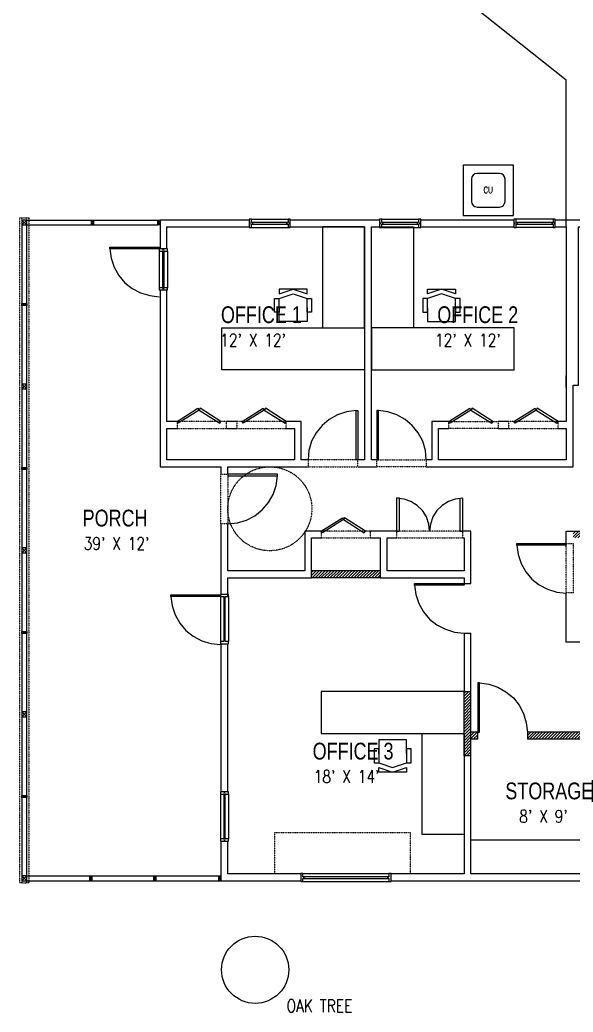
# Model space of a CAD drawing. Header units: inches. Extents: x -625442 to 34963, y -27993 to 66986.
# Drawn here: x 1728 to 2123, y 21557 to 22266 of the extents above; entities that cross this region are included whole.
import ezdxf

# ---------------------------------------------------------------- set-up
doc = ezdxf.new("R2010")
doc.units = ezdxf.units.IN
doc.header["$LTSCALE"] = 0.5
doc.header["$MEASUREMENT"] = 0
doc.linetypes.add('HIDDEN2', pattern=[0.1875, 0.125, -0.0625])
for name, color, linetype in [('0-TEXT', 30, 'Continuous'), ('P-ABOVE', 201, 'HIDDEN2'), ('P-BELOW-LIGHT', 143, 'Continuous'), ('P-CASEWORK', 140, 'Continuous'), ('P-DOOR', 51, 'Continuous'), ('P-FURNITURE', 201, 'Continuous'), ('P-WALL', 90, 'Continuous'), ('P-WINDOW', 213, 'Continuous')]:
    doc.layers.add(name, color=color, linetype=linetype)
doc.styles.add('1-4T', font='Zap601Rm.ttf', dxfattribs={"width": 0.8, "height": 12})
doc.styles.add('sapa notes', font='romans.shx', dxfattribs={"width": 0.8})

msp = doc.modelspace()

# ---------------------------------------------------------------- hatches: boundary and pattern name
at = {"layer": 'P-FURNITURE'}
h = msp.add_hatch(dxfattribs=at)
h.set_pattern_fill('ANSI31', color=256, scale=12)
h.set_pattern_definition([(45, (0, 1800), (-1.06066017, 1.06066017), [])])
h.paths.add_polyline_path([(2049.96642, 21786.33113), (2045.07539, 21786.33113), (2045.07539, 21740.35546), (2049.96642, 21740.35546)])
h.paths.add_polyline_path([(2165.98162, 21781.28858), (2161.09059, 21781.28858), (2161.09059, 21656.4254), (2162.0688, 21656.4254), (2165.98162, 21656.4254)], flags=17)
h.paths.add_polyline_path([(1985.2092, 21872.60888), (1936.29891, 21872.60888), (1936.29891, 21867.52221), (1985.2092, 21867.52221)])
h.paths.add_polyline_path([(2165.98162, 21821.54654), (2161.09059, 21821.54654), (2161.09059, 21816.50398), (2165.98162, 21816.50398)])
h.paths.add_polyline_path([(2361.03586, 21826.43756), (2365.92688, 21826.43756), (2365.92688, 21856.87041), (2361.03586, 21856.87041)])
h.paths.add_polyline_path([(2239.98821, 21826.43756), (2243.98821, 21826.43756), (2243.98821, 21896.08582), (2361.03586, 21896.08582), (2361.03586, 21892.08582), (2365.92688, 21892.08582), (2365.92688, 21900.97685), (2122.94057, 21900.97685), (2122.94057, 21896.08582), (2239.98821, 21896.08582)])
h.paths.add_polyline_path([(2309.97351, 21821.54654), (2305.08249, 21821.54654), (2305.08249, 21656.03412), (2309.97351, 21656.03412)])
h = msp.add_hatch(dxfattribs=at)
h.set_pattern_fill('ANSI31', color=256, scale=12)
h.paths.add_polyline_path([(2054.85745, 21757.28858), (2049.96642, 21757.28858), (2049.96642, 21752.28858), (2054.85745, 21752.28858)])
h.paths.add_polyline_path([(2161.09059, 21757.28858), (2090.26597, 21757.28858), (2090.26597, 21752.28858), (2136.69931, 21752.28858), (2136.69931, 21752.4254), (2160.69931, 21752.4254), (2161.09059, 21752.28858)])

# ---------------------------------------------------------------- linework, layer by layer
at = {"layer": 'P-ABOVE'}
for p, q in [((1729.50621, 22124.7252), (1733.00621, 22124.7252)), ((1729.50621, 21649.64309), (1733.00621, 21649.64309))]:
    msp.add_line(p, q, dxfattribs=at)
for points in [[(1729.50621, 21649.64309), (1728.00621, 21649.64309), (1728.00621, 22124.7252), (1729.50621, 22124.7252)], [(1734.50621, 21649.64309), (1733.00621, 21649.64309), (1733.00621, 22124.7252), (1734.50621, 22124.7252)], [(1875.45451, 21979.23331), (1840.2391, 21979.23331), (1840.2391, 21974.34228), (1875.45451, 21974.34228)], [(1918.10428, 21979.23331), (1882.88887, 21979.23331), (1882.88887, 21974.34228), (1918.10428, 21974.34228)], [(2034.31513, 21979.23331), (2069.53053, 21979.23331), (2069.53053, 21974.34228), (2034.31513, 21974.34228)], [(2112.18031, 21974.34228), (2112.18031, 21979.23331), (2076.76926, 21979.23331), (2076.76926, 21974.34228)], [(1969.16662, 21951.84355), (1933.75557, 21951.84355), (1933.75557, 21946.95252), (1969.16662, 21946.95252)], [(2018.07691, 21951.84355), (2018.07691, 21946.95252), (1982.8615, 21946.95252), (1982.8615, 21951.84355)], [(1876.43271, 21906.25916), (1871.54168, 21906.25916), (1871.54168, 21941.67021), (1876.43271, 21941.67021)], [(1943.14635, 21896.08582), (1978.36176, 21896.08582), (1978.36176, 21900.97685), (1943.14635, 21900.97685)], [(2044.09718, 21896.08582), (2044.09718, 21900.97685), (1996.94767, 21900.97685), (1996.94767, 21896.08582)], [(2122.94057, 21892.08582), (2122.94057, 21856.87041), (2118.04954, 21856.87041), (2118.04954, 21892.08582)]]:
    msp.add_lwpolyline(points, close=True, dxfattribs=at)
msp.add_lwpolyline([(2006.72972, 21656.03412), (2006.72972, 21685.38029), (1909.88735, 21685.38029), (1909.88735, 21656.03412)], dxfattribs=at)
msp.add_circle((1906.43271, 21916.95252), 30, dxfattribs=at)
at = {"layer": 'P-BELOW-LIGHT'}
for p, q in [((1916.93421, 22383.57601), (2118.04954, 22223.32277)), ((2118.04954, 22118.33417), (2118.04954, 22223.32277)), ((1729.50621, 22123.2252), (1729.50621, 21651.14309)), ((1733.00621, 22123.2252), (1826.60935, 22123.2252)), ((1733.00621, 22119.7252), (1826.60935, 22119.7252)), ((1733.00621, 21981.75691), (1733.00621, 22119.7252)), ((1733.00621, 21654.64309), (1733.00621, 21981.75691)), ((2045.07539, 21863.52221), (2049.96642, 21863.52221)), ((2045.07539, 21828.11116), (2049.96642, 21828.11116)), ((1733.00621, 21654.64309), (1871.54168, 21654.64309)), ((1733.00621, 21651.14309), (1871.54168, 21651.14309))]:
    msp.add_line(p, q, dxfattribs=at)
for points in [[(2044.3721, 22126.53332), (2080.3721, 22126.53332), (2080.3721, 22162.53332), (2044.3721, 22162.53332)], [(1919.47377, 22120.29058), (1919.47377, 22117.94289), (1921.0389, 22117.94289), (1921.0389, 22123.81212), (1919.47377, 22123.81212), (1919.47377, 22121.46443), (1918.6912, 22121.46443), (1918.6912, 22120.29058)], [(2012.59896, 22120.29058), (2012.59896, 22117.94289), (2014.16409, 22117.94289), (2014.16409, 22123.81212), (2012.59896, 22123.81212), (2012.59896, 22121.46443), (2011.81639, 22121.46443), (2011.81639, 22120.29058)], [(2082.24721, 22121.46443), (2082.24721, 22123.81212), (2080.68208, 22123.81212), (2080.68208, 22117.94289), (2082.24721, 22117.94289), (2082.24721, 22120.29058), (2083.02977, 22120.29058), (2083.02977, 22121.46443)], [(1829.87012, 22074.90183), (1827.52242, 22074.90183), (1827.52242, 22073.3367), (1833.39166, 22073.3367), (1833.39166, 22074.90183), (1831.04397, 22074.90183), (1831.04397, 22075.6844), (1829.87012, 22075.6844)], [(1873.4981, 21822.13346), (1871.1504, 21822.13346), (1871.1504, 21820.56833), (1877.01964, 21820.56833), (1877.01964, 21822.13346), (1874.67194, 21822.13346), (1874.67194, 21822.91602), (1873.4981, 21822.91602)], [(1873.4981, 21681.07619), (1871.1504, 21681.07619), (1871.1504, 21679.51106), (1877.01964, 21679.51106), (1877.01964, 21681.07619), (1874.67194, 21681.07619), (1874.67194, 21681.85875), (1873.4981, 21681.85875)], [(1991.46971, 21652.90386), (1991.46971, 21650.55617), (1993.03484, 21650.55617), (1993.03484, 21656.4254), (1991.46971, 21656.4254), (1991.46971, 21654.07771), (1990.68715, 21654.07771), (1990.68715, 21652.90386)]]:
    msp.add_lwpolyline(points, close=True, dxfattribs=at)
msp.add_lwpolyline([(2054.3721, 22132.53332), (2070.3721, 22132.53332, 0.414213562), (2074.3721, 22136.53332), (2074.3721, 22152.53332, 0.414213562), (2070.3721, 22156.53332), (2054.3721, 22156.53332, 0.414213562), (2050.3721, 22152.53332), (2050.3721, 22136.53332, 0.414213562)], format="xyb", close=True, dxfattribs=at)
for points in [[(1893.25785, 22117.94289), (1893.25785, 22120.29058), (1894.04042, 22120.29058), (1894.04042, 22121.46443), (1893.25785, 22121.46443), (1893.25785, 22123.81212), (1891.69272, 22123.81212), (1891.69272, 22117.94289), (1893.25785, 22117.94289), (1919.47377, 22117.94289)], [(1892.47529, 22120.29058), (1892.47529, 22121.46443)], [(1893.25785, 22123.81212), (1919.47377, 22123.81212)], [(1920.25633, 22121.46443), (1920.25633, 22120.29058)], [(1986.38304, 22117.94289), (1986.38304, 22120.29058), (1987.16561, 22120.29058), (1987.16561, 22121.46443), (1986.38304, 22121.46443), (1986.38304, 22123.81212), (1984.81791, 22123.81212), (1984.81791, 22117.94289), (1986.38304, 22117.94289), (2012.59896, 22117.94289)], [(1985.60048, 22120.29058), (1985.60048, 22121.46443)], [(1986.38304, 22123.81212), (2012.59896, 22123.81212)], [(2013.38152, 22121.46443), (2013.38152, 22120.29058)], [(2081.46464, 22120.29058), (2081.46464, 22121.46443)], [(2108.65877, 22123.81212), (2108.65877, 22121.46443), (2107.8762, 22121.46443), (2107.8762, 22120.29058), (2108.65877, 22120.29058), (2108.65877, 22117.94289), (2110.22389, 22117.94289), (2110.22389, 22123.81212), (2108.65877, 22123.81212), (2082.24721, 22123.81212)], [(2109.44133, 22121.46443), (2109.44133, 22120.29058)], [(2108.65877, 22117.94289), (2082.24721, 22117.94289)], [(1827.52242, 22101.11775), (1829.87012, 22101.11775), (1829.87012, 22100.33518), (1831.04397, 22100.33518), (1831.04397, 22101.11775), (1833.39166, 22101.11775), (1833.39166, 22102.68288), (1827.52242, 22102.68288), (1827.52242, 22101.11775), (1827.52242, 22074.90183)], [(1829.87012, 22101.90031), (1831.04397, 22101.90031)], [(1833.39166, 22101.11775), (1833.39166, 22074.90183)], [(1831.04397, 22074.11927), (1829.87012, 22074.11927)], [(2118.04954, 22003.49281), (2118.04954, 22012.10102)], [(1876.43271, 21854.41425), (1876.43271, 21862.82682)], [(1871.1504, 21854.21861), (1873.4981, 21854.21861), (1873.4981, 21853.63169), (1874.67194, 21853.63169), (1874.67194, 21854.21861), (1877.01964, 21854.21861), (1877.01964, 21855.78374), (1871.1504, 21855.78374), (1871.1504, 21854.21861), (1871.1504, 21822.13346)], [(1877.01964, 21854.21861), (1877.01964, 21822.13346)], [(1871.1504, 21713.16134), (1873.4981, 21713.16134), (1873.4981, 21712.57441), (1874.67194, 21712.57441), (1874.67194, 21713.16134), (1877.01964, 21713.16134), (1877.01964, 21714.72646), (1871.1504, 21714.72646), (1871.1504, 21713.16134), (1871.1504, 21681.07619)], [(1873.4981, 21713.9439), (1874.67194, 21713.9439)], [(1877.01964, 21713.16134), (1877.01964, 21681.07619)], [(1874.67194, 21680.29362), (1873.4981, 21680.29362)], [(1930.03839, 21650.55617), (1930.03839, 21652.90386), (1930.82095, 21652.90386), (1930.82095, 21654.07771), (1930.03839, 21654.07771), (1930.03839, 21656.4254), (1928.47326, 21656.4254), (1928.47326, 21650.55617), (1930.03839, 21650.55617), (1991.46971, 21650.55617)], [(1930.03839, 21656.4254), (1991.46971, 21656.4254)]]:
    msp.add_lwpolyline(points, dxfattribs=at)
at = {"layer": 'P-CASEWORK'}
msp.add_lwpolyline([(2049.96642, 21680.4254), (2136.69931, 21680.4254), (2136.69931, 21752.4254), (2160.69931, 21752.4254)], dxfattribs=at)
at = {"layer": 'P-DOOR'}
for points in [[(1827.52242, 22102.68288), (1792.11138, 22102.68288), (1792.11138, 22103.85672), (1827.52242, 22103.85672)], [(1855.10783, 21988.81972), (1855.89039, 21987.45024), (1841.02166, 21978.05946), (1840.2391, 21979.23331)], [(1856.67296, 21988.81972), (1855.89039, 21987.45024), (1870.75912, 21978.05946), (1871.54168, 21979.23331)], [(1901.67042, 21988.81972), (1902.45299, 21987.45024), (1887.38862, 21978.05946), (1886.60605, 21979.23331)], [(1903.23555, 21988.81972), (1902.45299, 21987.45024), (1917.32171, 21978.05946), (1918.10428, 21979.23331)], [(1967.99277, 21951.84355), (1967.99277, 21987.25459), (1969.16662, 21987.25459), (1969.16662, 21951.84355)], [(1984.03535, 21951.84355), (1984.03535, 21987.25459), (1982.8615, 21987.25459), (1982.8615, 21951.84355)], [(2049.18385, 21988.81972), (2049.96642, 21987.45024), (2035.09769, 21978.05946), (2034.31513, 21979.23331)], [(2050.74898, 21988.81972), (2049.96642, 21987.45024), (2064.83515, 21978.05946), (2065.61771, 21979.23331)], [(2095.74645, 21988.81972), (2096.52901, 21987.45024), (2081.46464, 21978.05946), (2080.68208, 21979.23331)], [(2097.31158, 21988.81972), (2096.52901, 21987.45024), (2111.39774, 21978.05946), (2112.18031, 21979.23331)], [(1876.43271, 21940.49636), (1911.84376, 21940.49636), (1911.84376, 21941.67021), (1876.43271, 21941.67021)], [(1998.90408, 21900.97685), (1998.90408, 21924.45378), (1996.94767, 21924.45378), (1996.94767, 21900.97685)], [(1958.21072, 21910.56326), (1958.99328, 21909.19377), (1943.92891, 21899.803), (1943.14635, 21900.97685)], [(1959.77585, 21910.56326), (1958.99328, 21909.19377), (1973.86201, 21899.803), (1974.64457, 21900.97685)], [(2118.04954, 21890.91197), (2082.63849, 21890.91197), (2082.63849, 21892.08582), (2118.04954, 21892.08582)], [(2045.07539, 21862.34836), (2009.66434, 21862.34836), (2009.66434, 21863.52221), (2045.07539, 21863.52221)], [(1871.1504, 21854.21861), (1835.73935, 21854.21861), (1835.73935, 21855.39246), (1871.1504, 21855.39246)], [(2056.03129, 21757.28858), (2056.03129, 21792.69963), (2054.85745, 21792.69963), (2054.85745, 21757.28858)]]:
    msp.add_lwpolyline(points, close=True, dxfattribs=at)
for points in [[(1792.11138, 22102.68288), (1793.08958, 22096.03108), (1795.24163, 22089.57492), (1798.56753, 22083.70568), (1802.87164, 22078.42337), (1808.15395, 22074.31491), (1814.21883, 22071.18465), (1820.67498, 22069.22824), (1827.52242, 22068.44567)], [(1967.99277, 21987.25459), (1961.14533, 21986.27639), (1954.68918, 21984.12434), (1948.81994, 21980.79844), (1943.73327, 21976.49433), (1939.42917, 21971.21202), (1936.29891, 21965.14714), (1934.3425, 21958.69099), (1933.75557, 21951.84355)], [(2034.31513, 21979.23331), (2021.98973, 21979.23331), (2021.98973, 21951.84355), (2018.07691, 21951.84355), (2017.48999, 21958.69099), (2015.53358, 21965.14714), (2012.40332, 21971.21202), (2008.09921, 21976.49433), (2003.01254, 21980.79844), (1997.14331, 21984.12434), (1990.68715, 21986.27639), (1984.03535, 21987.25459)], [(1876.43271, 21906.25916), (1883.28015, 21906.84608), (1889.73631, 21908.80249), (1895.80119, 21911.93275), (1901.0835, 21916.23686), (1905.58325, 21921.32353), (1908.90915, 21927.19276), (1910.86556, 21933.64892), (1911.84376, 21940.49636)], [(2042.14077, 21924.25814), (2042.14077, 21900.97685), (2044.09718, 21900.97685), (2044.09718, 21924.45378), (2038.81487, 21923.86686), (2033.92384, 21922.10609), (2029.4241, 21919.36711), (2025.70692, 21915.64993), (2022.7723, 21911.15019), (2021.20717, 21906.06352), (2020.4246, 21900.97685), (2019.83768, 21906.06352), (2018.27255, 21911.15019), (2015.33793, 21915.64993), (2011.62075, 21919.36711), (2007.12101, 21922.10609), (2002.22998, 21923.86686), (1996.94767, 21924.45378)], [(2082.63849, 21890.91197), (2083.6167, 21884.26017), (2085.76875, 21877.80401), (2089.09465, 21871.93478), (2093.39875, 21866.65247), (2098.68107, 21862.544), (2104.74594, 21859.41374), (2111.2021, 21857.45733), (2118.04954, 21856.67477)], [(2009.66434, 21862.34836), (2010.64255, 21855.69656), (2012.7946, 21849.2404), (2016.1205, 21843.37117), (2020.4246, 21838.08886), (2025.70692, 21833.98039), (2031.77179, 21830.85013), (2038.22795, 21828.89372), (2045.07539, 21828.11116)], [(1835.73935, 21854.21861), (1836.71756, 21847.56681), (1838.86961, 21841.11065), (1842.19551, 21835.24142), (1846.49962, 21829.95911), (1851.78193, 21825.85064), (1857.8468, 21822.72038), (1864.30296, 21820.76397), (1871.1504, 21819.98141)], [(2056.03129, 21792.69963), (2062.68309, 21791.72142), (2069.13925, 21789.56937), (2075.00849, 21786.24347), (2080.2908, 21781.93936), (2084.39926, 21776.65705), (2087.52952, 21770.59217), (2089.48593, 21764.13602), (2090.2685, 21757.28858)]]:
    msp.add_lwpolyline(points, dxfattribs=at)
at = {"layer": 'P-FURNITURE'}
for points in [[(1944.05765, 22046.33417), (1974.05765, 22046.33417), (1974.05765, 22118.33417), (1944.05765, 22118.33417)], [(2008.94868, 22046.33417), (1978.94868, 22046.33417), (1978.94868, 22118.33417), (2008.94868, 22118.33417)], [(1974.05765, 22046.33417), (1974.05765, 22016.33417), (1872.05765, 22016.33417), (1872.05765, 22046.33417)], [(1978.94868, 22046.33417), (1978.94868, 22016.33417), (2080.94868, 22016.33417), (2080.94868, 22046.33417)], [(2045.07539, 21756.33113), (2045.07539, 21786.33113), (1943.07539, 21786.33113), (1943.07539, 21756.33113)], [(2015.07539, 21756.33113), (2045.07539, 21756.33113), (2045.07539, 21684.33113), (2015.07539, 21684.33113)]]:
    msp.add_lwpolyline(points, close=True, dxfattribs=at)
at = {"layer": 'P-FURNITURE', "flags": 128}
for points in [[(1913.13519, 22060.62123), (1913.13519, 22067.2362), (1923.05765, 22070.54368), (1932.98011, 22067.2362), (1936.28759, 22067.2362), (1936.28759, 22057.31374), (1932.98011, 22057.31374), (1932.98011, 22060.62123), (1932.98011, 22054.00626), (1932.98011, 22050.69877), (1929.67262, 22050.69877), (1916.44268, 22050.69877), (1913.13519, 22050.69877), (1913.13519, 22054.00626), (1913.13519, 22060.62123), (1913.13519, 22057.31374), (1909.82771, 22057.31374), (1909.82771, 22067.2362), (1913.13519, 22067.2362)], [(2038.89293, 22060.62123), (2038.89293, 22067.2362), (2028.97047, 22070.54368), (2019.04802, 22067.2362), (2015.74053, 22067.2362), (2015.74053, 22057.31374), (2019.04802, 22057.31374), (2019.04802, 22060.62123), (2019.04802, 22054.00626), (2019.04802, 22050.69877), (2022.3555, 22050.69877), (2035.58544, 22050.69877), (2038.89293, 22050.69877), (2038.89293, 22054.00626), (2038.89293, 22060.62123), (2038.89293, 22057.31374), (2042.20041, 22057.31374), (2042.20041, 22067.2362), (2038.89293, 22067.2362)], [(1932.98011, 22060.62123), (1932.98011, 22067.2362)], [(2019.04802, 22060.62123), (2019.04802, 22067.2362)], [(1984.15293, 21742.04407), (1984.15293, 21735.4291), (1994.07539, 21732.12161), (2003.99785, 21735.4291), (2007.30533, 21735.4291), (2007.30533, 21745.35156), (2003.99785, 21745.35156), (2003.99785, 21742.04407), (2003.99785, 21748.65904), (2003.99785, 21751.96653), (2000.69036, 21751.96653), (1987.46042, 21751.96653), (1984.15293, 21751.96653), (1984.15293, 21748.65904), (1984.15293, 21742.04407), (1984.15293, 21745.35156), (1980.84545, 21745.35156), (1980.84545, 21735.4291), (1984.15293, 21735.4291)], [(2003.99785, 21742.04407), (2003.99785, 21735.4291)]]:
    msp.add_lwpolyline(points, dxfattribs=at)
for points in [[(1932.98011, 22073.85117), (1913.13519, 22073.85117), (1913.13519, 22070.54368), (1923.05765, 22073.85117), (1932.98011, 22070.54368)], [(2019.04802, 22073.85117), (2038.89293, 22073.85117), (2038.89293, 22070.54368), (2028.97047, 22073.85117), (2019.04802, 22070.54368)], [(2003.99785, 21728.81413), (1984.15293, 21728.81413), (1984.15293, 21732.12161), (1994.07539, 21728.81413), (2003.99785, 21732.12161)]]:
    msp.add_lwpolyline(points, close=True, dxfattribs=at)
at = {"layer": 'P-WALL'}
for p, q in [((1729.50621, 22123.2252), (1733.00621, 22119.7252)), ((1733.00621, 22123.2252), (1729.50621, 22119.7252)), ((1779.05778, 22123.2252), (1780.55778, 22119.7252)), ((1780.55778, 22123.2252), (1779.05778, 22119.7252)), ((1826.60935, 22123.2252), (1828.10935, 22119.7252)), ((1828.10935, 22123.2252), (1826.60935, 22119.7252)), ((1729.50621, 22062.15243), (1733.00621, 22063.65243)), ((1733.00621, 22062.15243), (1729.50621, 22063.65243)), ((1729.50621, 22006.07967), (1733.00621, 22002.57967)), ((1733.00621, 22006.07967), (1729.50621, 22002.57967)), ((1729.50621, 21945.00691), (1733.00621, 21946.50691)), ((1733.00621, 21945.00691), (1729.50621, 21946.50691)), ((2049.96642, 21896.08582), (2049.96642, 21900.97685)), ((1729.50621, 21888.93414), (1733.00621, 21885.43414)), ((1733.00621, 21888.93414), (1729.50621, 21885.43414)), ((1985.2092, 21872.60888), (1936.29891, 21872.60888)), ((1729.50621, 21827.86138), (1733.00621, 21829.36138)), ((1733.00621, 21827.86138), (1729.50621, 21829.36138)), ((2049.96642, 21735.46443), (2049.96642, 21791.22216)), ((1729.50621, 21771.78862), (1733.00621, 21768.28862)), ((1733.00621, 21771.78862), (1729.50621, 21768.28862)), ((2054.85745, 21757.28858), (2049.96642, 21757.28858)), ((2054.85745, 21752.28858), (2049.96642, 21752.28858)), ((2161.09059, 21757.28858), (2090.26597, 21757.28858)), ((2161.09059, 21752.28858), (2090.26597, 21752.28858)), ((1729.50621, 21710.71585), (1733.00621, 21712.21585)), ((1733.00621, 21710.71585), (1729.50621, 21712.21585)), ((1729.50621, 21654.64309), (1733.00621, 21651.14309)), ((1733.00621, 21654.64309), (1729.50621, 21651.14309)), ((1777.9347, 21654.64309), (1779.4347, 21651.14309)), ((1779.4347, 21654.64309), (1777.9347, 21651.14309)), ((1823.61319, 21654.64309), (1825.11319, 21651.14309)), ((1825.11319, 21654.64309), (1823.61319, 21651.14309)), ((1870.04168, 21654.64309), (1871.54168, 21651.14309)), ((1871.54168, 21654.64309), (1870.04168, 21651.14309))]:
    msp.add_line(p, q, dxfattribs=at)
for points in [[(1729.50621, 22119.7252), (1733.00621, 22119.7252), (1733.00621, 22123.2252), (1729.50621, 22123.2252)], [(1779.05778, 22123.2252), (1780.55778, 22123.2252), (1780.55778, 22119.7252), (1779.05778, 22119.7252)], [(1826.60935, 22123.2252), (1828.10935, 22123.2252), (1828.10935, 22119.7252), (1826.60935, 22119.7252)], [(1729.50621, 22062.15243), (1729.50621, 22063.65243), (1733.00621, 22063.65243), (1733.00621, 22062.15243)], [(1729.50621, 22002.57967), (1733.00621, 22002.57967), (1733.00621, 22006.07967), (1729.50621, 22006.07967)], [(1729.50621, 21945.00691), (1729.50621, 21946.50691), (1733.00621, 21946.50691), (1733.00621, 21945.00691)], [(1729.50621, 21885.43414), (1733.00621, 21885.43414), (1733.00621, 21888.93414), (1729.50621, 21888.93414)], [(1729.50621, 21827.86138), (1729.50621, 21829.36138), (1733.00621, 21829.36138), (1733.00621, 21827.86138)], [(1729.50621, 21768.28862), (1733.00621, 21768.28862), (1733.00621, 21771.78862), (1729.50621, 21771.78862)], [(1729.50621, 21710.71585), (1729.50621, 21712.21585), (1733.00621, 21712.21585), (1733.00621, 21710.71585)], [(1729.50621, 21651.14309), (1733.00621, 21651.14309), (1733.00621, 21654.64309), (1729.50621, 21654.64309)], [(1777.9347, 21654.64309), (1779.4347, 21654.64309), (1779.4347, 21651.14309), (1777.9347, 21651.14309)], [(1823.61319, 21654.64309), (1825.11319, 21654.64309), (1825.11319, 21651.14309), (1823.61319, 21651.14309)], [(1870.04168, 21654.64309), (1871.54168, 21654.64309), (1871.54168, 21651.14309), (1870.04168, 21651.14309)]]:
    msp.add_lwpolyline(points, close=True, dxfattribs=at)
for points in [[(1891.69272, 22123.2252), (1828.10935, 22123.2252)], [(1828.10935, 22123.2252), (1828.10935, 22102.68288)], [(1984.81791, 22123.2252), (1921.0389, 22123.2252)], [(2080.68208, 22123.2252), (2014.16409, 22123.2252)], [(2147.39571, 22123.2252), (2110.22389, 22123.2252)], [(1833.00038, 22102.68288), (1833.00038, 22118.33417), (1891.69272, 22118.33417)], [(1921.0389, 22118.33417), (1974.05765, 22118.33417), (1974.05765, 21951.84355), (1969.16662, 21951.84355)], [(1982.8615, 21951.84355), (1978.94868, 21951.84355), (1978.94868, 22118.33417), (1984.81791, 22118.33417)], [(2014.16409, 22118.33417), (2080.68208, 22118.33417)], [(2018.07691, 21946.95252), (2122.94057, 21946.95252), (2122.94057, 22005.25358), (2126.85339, 22005.25358), (2126.85339, 22118.33417), (2147.39571, 22118.33417)], [(2110.22389, 22118.33417), (2118.04954, 22118.33417), (2118.04954, 21979.23331), (2112.18031, 21979.23331)], [(1828.10935, 22073.3367), (1828.10935, 21946.95252), (1871.54168, 21946.95252), (1871.54168, 21941.67021)], [(1840.2391, 21979.23331), (1833.00038, 21979.23331), (1833.00038, 22073.3367)], [(1882.88887, 21979.23331), (1875.45451, 21979.23331)], [(1882.49759, 21979.23331), (1877.8022, 21979.23331)], [(1933.75557, 21951.84355), (1928.86454, 21951.84355), (1928.86454, 21979.23331), (1918.10428, 21979.23331)], [(2076.76926, 21979.23331), (2069.53053, 21979.23331)], [(1918.10428, 21974.34228), (1923.97351, 21974.34228), (1923.97351, 21951.84355), (1833.00038, 21951.84355), (1833.00038, 21974.34228), (1840.2391, 21974.34228)], [(1875.45451, 21974.34228), (1882.88887, 21974.34228)], [(2112.18031, 21974.34228), (2118.04954, 21974.34228), (2118.04954, 21951.84355), (2026.88076, 21951.84355), (2026.88076, 21974.34228), (2034.31513, 21974.34228)], [(2069.53053, 21974.34228), (2076.76926, 21974.34228)], [(1876.43271, 21941.67021), (1876.43271, 21946.95252), (1933.75557, 21946.95252)], [(1969.16662, 21946.95252), (1982.8615, 21946.95252)], [(1871.54168, 21906.25916), (1871.54168, 21855.78374)], [(1931.40788, 21900.97685), (1931.40788, 21872.60888), (1876.43271, 21872.60888), (1876.43271, 21906.25916)], [(1943.14635, 21900.97685), (1931.40788, 21900.97685)], [(1996.94767, 21900.97685), (1978.36176, 21900.97685)], [(2049.96642, 21900.97685), (2044.09718, 21900.97685)], [(2118.04954, 21892.08582), (2118.04954, 21900.97685), (2365.92688, 21900.97685), (2365.92688, 21826.43756)], [(1876.43271, 21855.78374), (1876.43271, 21867.52221), (1936.29891, 21867.52221), (1936.29891, 21896.08582), (1943.14635, 21896.08582)], [(1978.36176, 21896.08582), (1985.2092, 21896.08582), (1985.2092, 21867.52221), (2045.07539, 21867.52221), (2045.07539, 21863.52221)], [(2044.09718, 21896.08582), (2045.07539, 21896.08582), (2045.07539, 21872.60888), (1990.10022, 21872.60888), (1990.10022, 21896.08582), (1996.94767, 21896.08582)], [(2049.96642, 21863.52221), (2049.96642, 21896.08582)], [(1985.2092, 21867.52221), (1936.29891, 21867.52221)], [(2161.09059, 21821.54654), (2118.04954, 21821.54654), (2118.04954, 21856.87041)], [(2045.07539, 21828.11116), (2045.07539, 21786.33113), (2049.96642, 21786.33113)], [(2049.96642, 21791.22216), (2049.96642, 21828.11116)], [(1871.54168, 21820.56833), (1871.54168, 21714.72646)], [(1876.43271, 21714.72646), (1876.43271, 21820.56833)], [(2045.07539, 21740.35546), (2045.07539, 21786.33113)], [(2054.85745, 21752.28858), (2054.85745, 21757.28858)], [(2090.26597, 21757.31065), (2090.26597, 21752.28858)], [(2049.96642, 21740.35546), (2045.07539, 21740.35546), (2045.07539, 21656.03412), (1993.03484, 21656.03412)], [(2136.04853, 21656.03412), (2049.96642, 21656.03412), (2049.96642, 21735.46443)], [(1871.54168, 21679.51106), (1871.54168, 21651.14309)], [(1928.47326, 21656.03412), (1876.43271, 21656.03412), (1876.43271, 21679.51106)], [(1871.54168, 21651.14309), (1928.47326, 21651.14309)], [(1993.03484, 21651.14309), (2160.69931, 21651.14309)]]:
    msp.add_lwpolyline(points, dxfattribs=at)
msp.add_circle((1895.99267, 21587.5945), 24, dxfattribs=at)
at = {"layer": 'P-WINDOW'}
for points in [[(1894.04042, 22120.29058), (1918.6912, 22120.29058), (1918.6912, 22121.46443), (1894.04042, 22121.46443)], [(1987.16561, 22120.29058), (2011.81639, 22120.29058), (2011.81639, 22121.46443), (1987.16561, 22121.46443)], [(2107.8762, 22121.46443), (2083.02977, 22121.46443), (2083.02977, 22120.29058), (2107.8762, 22120.29058)], [(1829.87012, 22100.33518), (1829.87012, 22075.6844), (1831.04397, 22075.6844), (1831.04397, 22100.33518)], [(1873.4981, 21853.63169), (1873.4981, 21822.91602), (1874.67194, 21822.91602), (1874.67194, 21853.63169)], [(1873.4981, 21712.57441), (1873.4981, 21681.85875), (1874.67194, 21681.85875), (1874.67194, 21712.57441)], [(1930.82095, 21652.90386), (1990.68715, 21652.90386), (1990.68715, 21654.07771), (1930.82095, 21654.07771)]]:
    msp.add_lwpolyline(points, close=True, dxfattribs=at)

# ---------------------------------------------------------------- texts
at = {"layer": '0-TEXT', "width": 0.8}
for s, height, style, p in [('CU', 4.4955, 'sapa notes', (2059.01784, 22142.47599)), ('OFFICE 1', 11.988, '1-4T', (1871.53526, 22049.62318)), ('OFFICE 2', 11.988, '1-4T', (2025.99279, 22049.62318)), ("12' X 12'", 8.991, 'sapa notes', (1871.03753, 22032.98062)), ("12' X 12'", 8.991, 'sapa notes', (2024.37151, 22032.98062)), ('PORCH', 11.988, '1-4T', (1772.82188, 21904.32294)), ("39' X 12'", 8.991, 'sapa notes', (1773.57732, 21887.65408)), ('OFFICE 3', 11.988, '1-4T', (1936.9961, 21737.81243)), ("18' X 14'", 8.991, 'sapa notes', (1937.75154, 21721.14357)), ('STORAGE', 11.988, '1-4T', (2074.54875, 21709.37665)), ("8' X 9'", 8.991, 'sapa notes', (2084.46994, 21692.70779)), ('OAK TREE', 8.991, 'sapa notes', (1918.38321, 21557.30992))]:
    msp.add_text(s, height=height, dxfattribs=dict(at, style=style)).set_placement(p)

doc.saveas('drawing.dxf')
